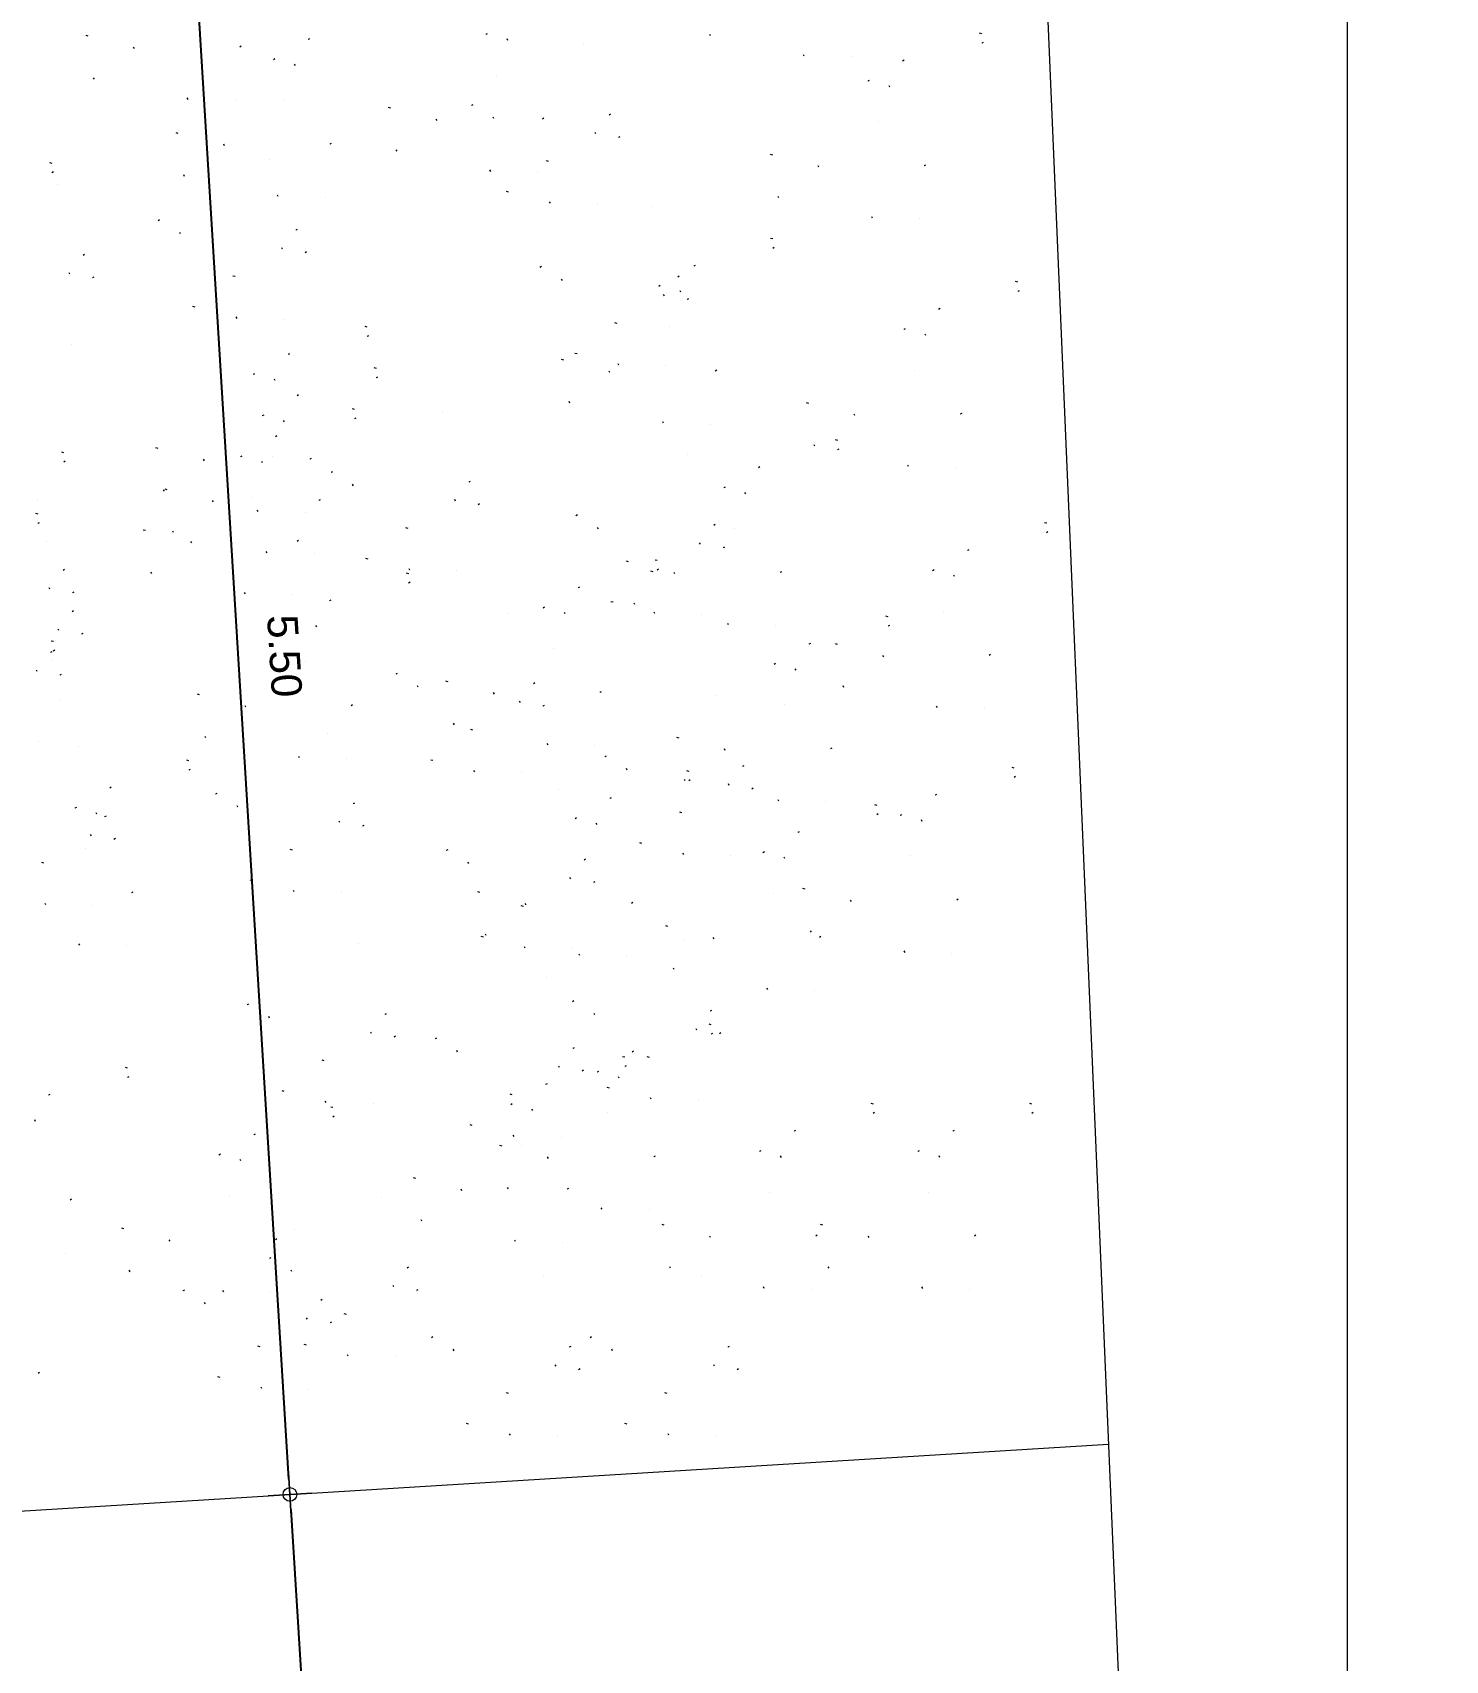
# Model space of a CAD drawing. Header units: millimetres. Extents: x 1345 to 2117, y 1214 to 1365.
# Drawn here: x 1532.68 to 1537.32, y 1260.31 to 1265.66 of the extents above; entities that cross this region are included whole.
import ezdxf

# ---------------------------------------------------------------- set-up
doc = ezdxf.new("R2010")
doc.units = ezdxf.units.MM
doc.header["$LTSCALE"] = 0.5
doc.layers.add('02', color=2, linetype='Continuous')
doc.layers.add('PISO', color=8, linetype='Continuous')
doc.layers.add('E-TXT-W', color=7, linetype='Continuous', lineweight=15)
doc.styles.get("Standard").update_dxf_attribs({"font": 'arial.ttf'})
doc.dimstyles.new('ESCALA50', dxfattribs={"dimtxt": 0.1, "dimasz": 0.05, "dimexe": 0.18, "dimexo": 0.06, "dimgap": 0.1, "dimtad": 1, "dimzin": 4, "dimdsep": 46, "dimtxsty": 'Standard', "dimblk": 'BOLA', "dimcen": -0.06, "dimse1": 1, "dimse2": 1, "dimclrd": 7, "dimclrt": 7, "dimadec": 0, "dimazin": 0, "dimtfac": 1, "dimtix": 1, "dimtmove": 0, "dimatfit": 3, "dimldrblk": 'BOLA', "dimfxl": 0, "dimtolj": 1, "dimtzin": 4, "dimarcsym": 0})

# ---------------------------------------------------------------- blocks, each defined once
blk = doc.blocks.new('BOLA')
for p, q in [((0, -1.44), (0, 1.44)), ((-1.44, 0), (1.44, 0))]:
    blk.add_line(p, q)
blk.add_circle((0, 0), 0.452)
blk = doc.blocks.new('*D339')
at = {"layer": 'Defpoints', "color": 0, "transparency": 16777216}
for p in [(1533.7227, 1260.8675), (1533.6794, 1258.3601), (1533.8758, 1258.3722)]:
    blk.add_point(p, dxfattribs=at)
at = {"layer": 'E-TXT-W', "color": 7, "lineweight": -2, "transparency": 16777216}
blk.add_line((1533.5294, 1260.8055), (1533.6764, 1258.41), dxfattribs=at)
at = {"layer": 'E-TXT-W', "color": 7, "lineweight": -2, "transparency": 16777216, "xscale": 0.05, "yscale": 0.05, "zscale": 0.05}
for p, rotation in [((1533.5263, 1260.8554), 93.5116552488022), ((1533.6794, 1258.3601), 273.5116552488022)]:
    blk.add_blockref('BOLA', p, dxfattribs=dict(at, rotation=rotation))
at = {"layer": 'E-TXT-W', "color": 7, "transparency": 16777216, "insert": (1533.7537, 1259.617), "char_height": 0.1, "attachment_point": 5, "rotation": 273.5117}
blk.add_mtext('\\A1;3.25', dxfattribs=at)
blk = doc.blocks.new('*D340')
at = {"layer": 'Defpoints', "color": 0, "transparency": 16777216}
for p in [(1533.1894, 1266.3451), (1533.1894, 1266.3451), (1533.5263, 1260.8554)]:
    blk.add_point(p, dxfattribs=at)
at = {"layer": 'E-TXT-W', "color": 7, "lineweight": -2, "transparency": 16777216}
blk.add_line((1533.5233, 1260.9054), (1533.1925, 1266.2952), dxfattribs=at)
at = {"layer": 'E-TXT-W', "color": 7, "lineweight": -2, "transparency": 16777216, "xscale": 0.05, "yscale": 0.05, "zscale": 0.05}
for p, rotation in [((1533.1894, 1266.3451), 93.51165524880473), ((1533.5263, 1260.8554), 273.5116552488047)]:
    blk.add_blockref('BOLA', p, dxfattribs=dict(at, rotation=rotation))
at = {"layer": 'E-TXT-W', "color": 7, "transparency": 16777216, "insert": (1533.5086, 1263.6095), "char_height": 0.1, "attachment_point": 5, "rotation": 273.5117}
blk.add_mtext('\\A1;5.50', dxfattribs=at)

msp = doc.modelspace()

# ---------------------------------------------------------------- linework, layer by layer
at = {"color": 84, "linetype": 'Continuous', "lineweight": 15, "true_color": 0x259500}
for points in [[(1532.8637, 1265.6456), (1532.8565, 1265.6475), (1532.8565, 1265.6475)], [(1533.5909, 1265.6374), (1533.5864, 1265.6348), (1533.5864, 1265.6348)], [(1534.1747, 1265.6539), (1534.1701, 1265.6512), (1534.1701, 1265.6512)], [(1534.2424, 1265.632), (1534.2398, 1265.6365), (1534.2398, 1265.6365)], [(1534.9079, 1265.6464), (1534.9052, 1265.651), (1534.9052, 1265.651)], [(1535.7991, 1265.6534), (1535.7918, 1265.6553), (1535.7918, 1265.6553)], [(1533.0156, 1265.6051), (1533.0129, 1265.6097), (1533.0129, 1265.6097)], [(1533.3661, 1265.6125), (1533.3615, 1265.6098), (1533.3615, 1265.6098)], [(1535.2155, 1265.58), (1535.2128, 1265.5846), (1535.2128, 1265.5846)], [(1535.8032, 1265.6252), (1535.7986, 1265.6225), (1535.7986, 1265.6225)], [(1533.4765, 1265.5711), (1533.4719, 1265.5685), (1533.4719, 1265.5685)], [(1533.5442, 1265.5492), (1533.5416, 1265.5538), (1533.5416, 1265.5538)], [(1535.5436, 1265.5665), (1535.539, 1265.5639), (1535.539, 1265.5639)], [(1532.8842, 1265.5046), (1532.8816, 1265.5091), (1532.8816, 1265.5091)], [(1535.4291, 1265.5002), (1535.4245, 1265.4975), (1535.4245, 1265.4975)], [(1535.4968, 1265.4783), (1535.4942, 1265.4828), (1535.4942, 1265.4828)], [(1533.1918, 1265.4381), (1533.1892, 1265.4427), (1533.1892, 1265.4427)], [(1534.1274, 1265.4206), (1534.1228, 1265.4179), (1534.1228, 1265.4179)], [(1533.8578, 1265.4091), (1533.8505, 1265.411), (1533.8505, 1265.411)], [(1534.0096, 1265.3687), (1534.007, 1265.3732), (1534.007, 1265.3732)], [(1534.1966, 1265.375), (1534.1939, 1265.3796), (1534.1939, 1265.3796)], [(1534.3601, 1265.376), (1534.3555, 1265.3733), (1534.3555, 1265.3733)], [(1534.5799, 1265.3891), (1534.5753, 1265.3865), (1534.5753, 1265.3865)], [(1533.1596, 1265.3264), (1533.1523, 1265.3283), (1533.1523, 1265.3283)], [(1534.5317, 1265.3245), (1534.529, 1265.3291), (1534.529, 1265.3291)], [(1534.6105, 1265.3151), (1534.6059, 1265.3125), (1534.6059, 1265.3125)], [(1533.3114, 1265.2859), (1533.3088, 1265.2905), (1533.3088, 1265.2905)], [(1533.6619, 1265.2932), (1533.6573, 1265.2906), (1533.6573, 1265.2906)], [(1533.8783, 1265.2681), (1533.8756, 1265.2727), (1533.8756, 1265.2727)], [(1535.1122, 1265.2554), (1535.1049, 1265.2573), (1535.1049, 1265.2573)], [(1532.7451, 1265.2278), (1532.7379, 1265.2297), (1532.7379, 1265.2297)], [(1534.1859, 1265.2017), (1534.1832, 1265.2062), (1534.1832, 1265.2062)], [(1534.376, 1265.2343), (1534.3687, 1265.2363), (1534.3687, 1265.2363)], [(1535.264, 1265.215), (1535.2614, 1265.2195), (1535.2614, 1265.2195)], [(1535.6145, 1265.2223), (1535.61, 1265.2197), (1535.61, 1265.2197)], [(1532.7492, 1265.1996), (1532.7447, 1265.1969), (1532.7447, 1265.1969)], [(1533.1801, 1265.1853), (1533.1774, 1265.1899), (1533.1774, 1265.1899)], [(1533.4877, 1265.1189), (1533.485, 1265.1235), (1533.485, 1265.1235)], [(1534.2446, 1265.1338), (1534.2374, 1265.1357), (1534.2374, 1265.1357)], [(1534.382, 1265.0972), (1534.3794, 1265.1017), (1534.3794, 1265.1017)], [(1535.1327, 1265.1144), (1535.1301, 1265.119), (1535.1301, 1265.119)], [(1533.0978, 1265.0423), (1533.0933, 1265.0396), (1533.0933, 1265.0396)], [(1535.4403, 1265.048), (1535.4377, 1265.0526), (1535.4377, 1265.0526)], [(1533.167, 1264.9967), (1533.1644, 1265.0013), (1533.1644, 1265.0013)], [(1533.5503, 1265.0108), (1533.5457, 1265.0082), (1533.5457, 1265.0082)], [(1533.5021, 1264.9462), (1533.4995, 1264.9508), (1533.4995, 1264.9508)], [(1533.5809, 1264.9368), (1533.5764, 1264.9342), (1533.5764, 1264.9342)], [(1535.1127, 1264.9795), (1535.1054, 1264.9814), (1535.1054, 1264.9814)], [(1535.1168, 1264.9513), (1535.1122, 1264.9486), (1535.1122, 1264.9486)], [(1532.8521, 1264.928), (1532.8475, 1264.9254), (1532.8475, 1264.9254)], [(1534.3522, 1264.8886), (1534.3477, 1264.8859), (1534.3477, 1264.8859)], [(1534.8572, 1264.8926), (1534.8526, 1264.89), (1534.8526, 1264.89)], [(1532.8039, 1264.8634), (1532.8013, 1264.868), (1532.8013, 1264.868)], [(1532.8827, 1264.8541), (1532.8782, 1264.8514), (1532.8782, 1264.8514)], [(1533.3464, 1264.856), (1533.3392, 1264.8579), (1533.3392, 1264.8579)], [(1534.4214, 1264.843), (1534.4188, 1264.8476), (1534.4188, 1264.8476)], [(1534.8047, 1264.8571), (1534.8001, 1264.8545), (1534.8001, 1264.8545)], [(1535.9174, 1264.8376), (1535.9102, 1264.8395), (1535.9102, 1264.8395)], [(1534.7427, 1264.8263), (1534.7381, 1264.8236), (1534.7381, 1264.8236)], [(1534.7565, 1264.7925), (1534.7539, 1264.7971), (1534.7539, 1264.7971)], [(1534.8105, 1264.8044), (1534.8078, 1264.8089), (1534.8078, 1264.8089)], [(1534.8353, 1264.7831), (1534.8308, 1264.7805), (1534.8308, 1264.7805)], [(1535.9215, 1264.8094), (1535.9169, 1264.8067), (1535.9169, 1264.8067)], [(1533.2151, 1264.7554), (1533.2078, 1264.7574), (1533.2078, 1264.7574)], [(1533.3525, 1264.7188), (1533.3498, 1264.7234), (1533.3498, 1264.7234)], [(1535.6619, 1264.7507), (1535.6573, 1264.7481), (1535.6573, 1264.7481)], [(1533.7805, 1264.6896), (1533.7733, 1264.6915), (1533.7733, 1264.6915)], [(1534.6008, 1264.7023), (1534.5936, 1264.7042), (1534.5936, 1264.7042)], [(1535.5474, 1264.6844), (1535.5428, 1264.6818), (1535.5428, 1264.6818)], [(1535.6152, 1264.6625), (1535.6125, 1264.6671), (1535.6125, 1264.6671)], [(1533.7846, 1264.6614), (1533.78, 1264.6587), (1533.78, 1264.6587)], [(1533.525, 1264.6027), (1533.5204, 1264.6001), (1533.5204, 1264.6001)], [(1534.4258, 1264.5815), (1534.4186, 1264.5834), (1534.4186, 1264.5834)], [(1534.4695, 1264.6017), (1534.4622, 1264.6037), (1534.4622, 1264.6037)], [(1534.6069, 1264.5651), (1534.6042, 1264.5697), (1534.6042, 1264.5697)], [(1533.4105, 1264.5364), (1533.406, 1264.5338), (1533.406, 1264.5338)], [(1533.4783, 1264.5145), (1533.4756, 1264.5191), (1533.4756, 1264.5191)], [(1533.8102, 1264.5539), (1533.803, 1264.5558), (1533.803, 1264.5558)], [(1533.8143, 1264.5257), (1533.8097, 1264.523), (1533.8097, 1264.523)], [(1534.5777, 1264.5411), (1534.575, 1264.5456), (1534.575, 1264.5456)], [(1534.9282, 1264.5484), (1534.9236, 1264.5458), (1534.9236, 1264.5458)], [(1533.5547, 1264.467), (1533.5501, 1264.4644), (1533.5501, 1264.4644)], [(1533.4402, 1264.4007), (1533.4356, 1264.3981), (1533.4356, 1264.3981)], [(1533.7388, 1264.4195), (1533.7316, 1264.4214), (1533.7316, 1264.4214)], [(1534.4463, 1264.4405), (1534.4437, 1264.4451), (1534.4437, 1264.4451)], [(1535.2305, 1264.4396), (1535.2233, 1264.4416), (1535.2233, 1264.4416)], [(1535.3824, 1264.3992), (1535.3797, 1264.4038), (1535.3797, 1264.4038)], [(1535.7329, 1264.4065), (1535.7283, 1264.4039), (1535.7283, 1264.4039)], [(1533.508, 1264.3788), (1533.5053, 1264.3834), (1533.5053, 1264.3834)], [(1533.7429, 1264.3913), (1533.7384, 1264.3887), (1533.7384, 1264.3887)], [(1534.7539, 1264.3741), (1534.7513, 1264.3787), (1534.7513, 1264.3787)], [(1533.0936, 1264.2917), (1533.0864, 1264.2936), (1533.0864, 1264.2936)], [(1533.4834, 1264.3327), (1533.4788, 1264.33), (1533.4788, 1264.33)], [(1535.251, 1264.2986), (1535.2484, 1264.3032), (1535.2484, 1264.3032)], [(1535.3257, 1264.3174), (1535.3185, 1264.3193), (1535.3185, 1264.3193)], [(1532.7839, 1264.2773), (1532.7766, 1264.2793), (1532.7766, 1264.2793)], [(1532.788, 1264.2491), (1532.7834, 1264.2465), (1532.7834, 1264.2465)], [(1533.2455, 1264.2512), (1533.2428, 1264.2558), (1533.2428, 1264.2558)], [(1533.3689, 1264.2663), (1533.3643, 1264.2637), (1533.3643, 1264.2637)], [(1533.4366, 1264.2444), (1533.434, 1264.249), (1533.434, 1264.249)], [(1533.596, 1264.2585), (1533.5914, 1264.2559), (1533.5914, 1264.2559)], [(1535.3298, 1264.2892), (1535.3252, 1264.2865), (1535.3252, 1264.2865)], [(1533.6659, 1264.2147), (1533.6613, 1264.212), (1533.6613, 1264.212)], [(1535.0702, 1264.2305), (1535.0656, 1264.2279), (1535.0656, 1264.2279)], [(1535.5586, 1264.2322), (1535.556, 1264.2368), (1535.556, 1264.2368)], [(1533.1142, 1264.1507), (1533.1115, 1264.1552), (1533.1115, 1264.1552)], [(1533.1233, 1264.156), (1533.1161, 1264.1579), (1533.1161, 1264.1579)], [(1533.7351, 1264.1691), (1533.7324, 1264.1737), (1533.7324, 1264.1737)], [(1534.1183, 1264.1832), (1534.1138, 1264.1806), (1534.1138, 1264.1806)], [(1534.9557, 1264.1642), (1534.9511, 1264.1616), (1534.9511, 1264.1616)], [(1535.0235, 1264.1423), (1535.0208, 1264.1469), (1535.0208, 1264.1469)], [(1533.2752, 1264.1155), (1533.2725, 1264.1201), (1533.2725, 1264.1201)], [(1533.4218, 1264.0842), (1533.4191, 1264.0888), (1533.4191, 1264.0888)], [(1533.6257, 1264.1228), (1533.6211, 1264.1202), (1533.6211, 1264.1202)], [(1534.0701, 1264.1186), (1534.0675, 1264.1232), (1534.0675, 1264.1232)], [(1534.149, 1264.1092), (1534.1444, 1264.1066), (1534.1444, 1264.1066)], [(1532.6991, 1264.0753), (1532.6918, 1264.0772), (1532.6918, 1264.0772)], [(1532.7032, 1264.0471), (1532.6986, 1264.0445), (1532.6986, 1264.0445)], [(1533.9145, 1264.0284), (1533.9072, 1264.0303), (1533.9072, 1264.0303)], [(1534.4706, 1264.0728), (1534.466, 1264.0701), (1534.466, 1264.0701)], [(1534.5398, 1264.0272), (1534.5371, 1264.0318), (1534.5371, 1264.0318)], [(1534.923, 1264.0413), (1534.9185, 1264.0387), (1534.9185, 1264.0387)], [(1536.0121, 1264.0455), (1536.0048, 1264.0474), (1536.0048, 1264.0474)], [(1533.052, 1264.0216), (1533.0447, 1264.0235), (1533.0447, 1264.0235)], [(1533.1438, 1264.015), (1533.1412, 1264.0195), (1533.1412, 1264.0195)], [(1533.2038, 1263.9811), (1533.2012, 1263.9857), (1533.2012, 1263.9857)], [(1533.5543, 1263.9885), (1533.5497, 1263.9858), (1533.5497, 1263.9858)], [(1534.8749, 1263.9767), (1534.8722, 1263.9813), (1534.8722, 1263.9813)], [(1536.0162, 1264.0173), (1536.0116, 1264.0146), (1536.0116, 1264.0146)], [(1533.4514, 1263.9485), (1533.4488, 1263.9531), (1533.4488, 1263.9531)], [(1533.7831, 1263.9278), (1533.7759, 1263.9298), (1533.7759, 1263.9298)], [(1534.6388, 1263.9194), (1534.6316, 1263.9214), (1534.6316, 1263.9214)], [(1534.7329, 1263.923), (1534.7257, 1263.9249), (1534.7257, 1263.9249)], [(1534.9537, 1263.9673), (1534.9491, 1263.9647), (1534.9491, 1263.9647)], [(1535.7566, 1263.9586), (1535.752, 1263.9559), (1535.752, 1263.9559)], [(1532.7862, 1263.8934), (1532.7816, 1263.8907), (1532.7816, 1263.8907)], [(1533.0725, 1263.8806), (1533.0698, 1263.8852), (1533.0698, 1263.8852)], [(1533.9167, 1263.88), (1533.9095, 1263.8819), (1533.9095, 1263.8819)], [(1533.9205, 1263.8912), (1533.9179, 1263.8958), (1533.9179, 1263.8958)], [(1534.7192, 1263.8865), (1534.7119, 1263.8884), (1534.7119, 1263.8884)], [(1534.737, 1263.8948), (1534.7324, 1263.8921), (1534.7324, 1263.8921)], [(1534.7907, 1263.879), (1534.788, 1263.8836), (1534.788, 1263.8836)], [(1535.1412, 1263.8863), (1535.1366, 1263.8837), (1535.1366, 1263.8837)], [(1535.6421, 1263.8923), (1535.6375, 1263.8896), (1535.6375, 1263.8896)], [(1535.7098, 1263.8704), (1535.7072, 1263.8749), (1535.7072, 1263.8749)], [(1532.738, 1263.8287), (1532.7353, 1263.8333), (1532.7353, 1263.8333)], [(1532.8168, 1263.8194), (1532.8122, 1263.8167), (1532.8122, 1263.8167)], [(1533.3801, 1263.8141), (1533.3774, 1263.8187), (1533.3774, 1263.8187)], [(1533.9208, 1263.8518), (1533.9162, 1263.8491), (1533.9162, 1263.8491)], [(1534.4774, 1263.8361), (1534.4728, 1263.8335), (1534.4728, 1263.8335)], [(1533.6612, 1263.7931), (1533.6566, 1263.7905), (1533.6566, 1263.7905)], [(1534.3629, 1263.7698), (1534.3584, 1263.7671), (1534.3584, 1263.7671)], [(1534.5878, 1263.786), (1534.5806, 1263.7879), (1534.5806, 1263.7879)], [(1534.6593, 1263.7784), (1534.6567, 1263.783), (1534.6567, 1263.783)], [(1532.8158, 1263.7577), (1532.8113, 1263.755), (1532.8113, 1263.755)], [(1533.5467, 1263.7268), (1533.5421, 1263.7242), (1533.5421, 1263.7242)], [(1533.6145, 1263.7049), (1533.6118, 1263.7095), (1533.6118, 1263.7095)], [(1534.4307, 1263.7479), (1534.428, 1263.7525), (1534.428, 1263.7525)], [(1534.7252, 1263.7494), (1534.7226, 1263.7539), (1534.7226, 1263.7539)], [(1534.9669, 1263.712), (1534.9643, 1263.7166), (1534.9643, 1263.7166)], [(1535.4914, 1263.7381), (1535.4841, 1263.74), (1535.4841, 1263.74)], [(1535.4955, 1263.7099), (1535.4909, 1263.7072), (1535.4909, 1263.7072)], [(1532.7495, 1263.6568), (1532.7423, 1263.6587), (1532.7423, 1263.6587)], [(1532.7677, 1263.693), (1532.765, 1263.6976), (1532.765, 1263.6976)], [(1532.8465, 1263.6837), (1532.8419, 1263.681), (1532.8419, 1263.681)], [(1535.2359, 1263.6512), (1535.2313, 1263.6486), (1535.2313, 1263.6486)], [(1532.7445, 1263.6233), (1532.7399, 1263.6206), (1532.7399, 1263.6206)], [(1532.7537, 1263.6286), (1532.7491, 1263.6259), (1532.7491, 1263.6259)], [(1535.3252, 1263.6475), (1535.318, 1263.6494), (1535.318, 1263.6494)], [(1535.4771, 1263.6071), (1535.4744, 1263.6116), (1535.4744, 1263.6116)], [(1535.8275, 1263.6144), (1535.823, 1263.6117), (1535.823, 1263.6117)], [(1532.6963, 1263.5587), (1532.6937, 1263.5632), (1532.6937, 1263.5632)], [(1532.7751, 1263.5493), (1532.7706, 1263.5466), (1532.7706, 1263.5466)], [(1533.8789, 1263.5526), (1533.8743, 1263.5499), (1533.8743, 1263.5499)], [(1535.1214, 1263.5849), (1535.1168, 1263.5822), (1535.1168, 1263.5822)], [(1535.1891, 1263.563), (1535.1865, 1263.5675), (1535.1865, 1263.5675)], [(1533.9481, 1263.507), (1533.9454, 1263.5116), (1533.9454, 1263.5116)], [(1534.046, 1263.525), (1534.0388, 1263.527), (1534.0388, 1263.527)], [(1534.3313, 1263.5211), (1534.3268, 1263.5185), (1534.3268, 1263.5185)], [(1534.5484, 1263.4919), (1534.5438, 1263.4893), (1534.5438, 1263.4893)], [(1535.3457, 1263.5065), (1535.3431, 1263.5111), (1535.3431, 1263.5111)], [(1533.2298, 1263.4821), (1533.2226, 1263.484), (1533.2226, 1263.484)], [(1533.3817, 1263.4416), (1533.379, 1263.4462), (1533.379, 1263.4462)], [(1533.7322, 1263.4489), (1533.7276, 1263.4463), (1533.7276, 1263.4463)], [(1534.1979, 1263.4846), (1534.1952, 1263.4892), (1534.1952, 1263.4892)], [(1534.2832, 1263.4565), (1534.2805, 1263.4611), (1534.2805, 1263.4611)], [(1534.362, 1263.4471), (1534.3574, 1263.4445), (1534.3574, 1263.4445)], [(1535.6533, 1263.4401), (1535.6507, 1263.4446), (1535.6507, 1263.4446)], [(1534.0666, 1263.384), (1534.0639, 1263.3886), (1534.0639, 1263.3886)], [(1533.2503, 1263.341), (1533.2477, 1263.3456), (1533.2477, 1263.3456)], [(1534.1275, 1263.3663), (1534.1202, 1263.3682), (1534.1202, 1263.3682)], [(1534.8045, 1263.3401), (1534.7973, 1263.342), (1534.7973, 1263.342)], [(1533.5579, 1263.2746), (1533.5553, 1263.2792), (1533.5553, 1263.2792)], [(1534.3742, 1263.3176), (1534.3715, 1263.3222), (1534.3715, 1263.3222)], [(1534.5653, 1263.2807), (1534.5607, 1263.278), (1534.5607, 1263.278)], [(1534.9564, 1263.2997), (1534.9537, 1263.3043), (1534.9537, 1263.3043)], [(1535.3068, 1263.307), (1535.3023, 1263.3044), (1535.3023, 1263.3044)], [(1533.1948, 1263.2652), (1533.1876, 1263.2671), (1533.1876, 1263.2671)], [(1533.1989, 1263.237), (1533.1943, 1263.2344), (1533.1943, 1263.2344)], [(1533.9961, 1263.2658), (1533.9889, 1263.2677), (1533.9889, 1263.2677)], [(1534.1335, 1263.2292), (1534.1309, 1263.2337), (1534.1309, 1263.2337)], [(1534.6345, 1263.2351), (1534.6318, 1263.2397), (1534.6318, 1263.2397)], [(1534.8373, 1263.2307), (1534.8301, 1263.2326), (1534.8301, 1263.2326)], [(1535.0177, 1263.2492), (1535.0131, 1263.2466), (1535.0131, 1263.2466)], [(1535.9056, 1263.2415), (1535.8983, 1263.2434), (1535.8983, 1263.2434)], [(1532.9393, 1263.1784), (1532.9348, 1263.1757), (1532.9348, 1263.1757)], [(1534.825, 1263.1991), (1534.8224, 1263.2037), (1534.8224, 1263.2037)], [(1534.8414, 1263.2025), (1534.8368, 1263.1998), (1534.8368, 1263.1998)], [(1534.9695, 1263.1846), (1534.9669, 1263.1892), (1534.9669, 1263.1892)], [(1535.0484, 1263.1752), (1535.0438, 1263.1726), (1535.0438, 1263.1726)], [(1535.9097, 1263.2133), (1535.9051, 1263.2106), (1535.9051, 1263.2106)], [(1533.2861, 1263.1582), (1533.2815, 1263.1555), (1533.2815, 1263.1555)], [(1533.3553, 1263.1126), (1533.3526, 1263.1172), (1533.3526, 1263.1172)], [(1533.7386, 1263.1267), (1533.734, 1263.1241), (1533.734, 1263.1241)], [(1534.5818, 1263.1438), (1534.5772, 1263.1412), (1534.5772, 1263.1412)], [(1535.1326, 1263.1327), (1535.13, 1263.1373), (1535.13, 1263.1373)], [(1535.4548, 1263.119), (1535.4475, 1263.1209), (1535.4475, 1263.1209)], [(1535.6501, 1263.1546), (1535.6455, 1263.152), (1535.6455, 1263.152)], [(1532.8249, 1263.112), (1532.8203, 1263.1094), (1532.8203, 1263.1094)], [(1532.8926, 1263.0901), (1532.8899, 1263.0947), (1532.8899, 1263.0947)], [(1532.9224, 1263.0837), (1532.9178, 1263.0811), (1532.9178, 1263.0811)], [(1533.6904, 1263.0621), (1533.6877, 1263.0667), (1533.6877, 1263.0667)], [(1534.4673, 1263.0775), (1534.4628, 1263.0749), (1534.4628, 1263.0749)], [(1534.8138, 1263.0944), (1534.8066, 1263.0963), (1534.8066, 1263.0963)], [(1535.4589, 1263.0908), (1535.4543, 1263.0882), (1535.4543, 1263.0882)], [(1535.5356, 1263.0883), (1535.531, 1263.0857), (1535.531, 1263.0857)], [(1535.6033, 1263.0664), (1535.6007, 1263.071), (1535.6007, 1263.071)], [(1532.8742, 1263.0191), (1532.8715, 1263.0237), (1532.8715, 1263.0237)], [(1532.953, 1263.0098), (1532.9484, 1263.0071), (1532.9484, 1263.0071)], [(1533.7692, 1263.0527), (1533.7646, 1263.0501), (1533.7646, 1263.0501)], [(1534.5351, 1263.0556), (1534.5324, 1263.0602), (1534.5324, 1263.0602)], [(1535.1993, 1263.0322), (1535.1947, 1263.0295), (1535.1947, 1263.0295)], [(1533.5347, 1262.9719), (1533.5274, 1262.9738), (1533.5274, 1262.9738)], [(1534.0446, 1262.9733), (1534.04, 1262.9706), (1534.04, 1262.9706)], [(1534.6825, 1262.9938), (1534.6753, 1262.9958), (1534.6753, 1262.9958)], [(1534.8199, 1262.9572), (1534.8172, 1262.9618), (1534.8172, 1262.9618)], [(1535.0848, 1262.9658), (1535.0802, 1262.9632), (1535.0802, 1262.9632)], [(1532.7185, 1262.9289), (1532.7112, 1262.9309), (1532.7112, 1262.9309)], [(1534.1138, 1262.9277), (1534.1111, 1262.9323), (1534.1111, 1262.9323)], [(1534.497, 1262.9418), (1534.4924, 1262.9392), (1534.4924, 1262.9392)], [(1535.1525, 1262.9439), (1535.1499, 1262.9485), (1535.1499, 1262.9485)], [(1533.4033, 1262.8713), (1533.3961, 1262.8733), (1533.3961, 1262.8733)], [(1534.4488, 1262.8772), (1534.4462, 1262.8818), (1534.4462, 1262.8818)], [(1534.5277, 1262.8678), (1534.5231, 1262.8652), (1534.5231, 1262.8652)], [(1532.7245, 1262.7918), (1532.7219, 1262.7964), (1532.7219, 1262.7964)], [(1533.0103, 1262.8342), (1533.0057, 1262.8315), (1533.0057, 1262.8315)], [(1533.5407, 1262.8347), (1533.5381, 1262.8393), (1533.5381, 1262.8393)], [(1534.1504, 1262.8328), (1534.1432, 1262.8347), (1534.1432, 1262.8347)], [(1534.3023, 1262.7923), (1534.2996, 1262.7969), (1534.2996, 1262.7969)], [(1534.6528, 1262.7996), (1534.6482, 1262.797), (1534.6482, 1262.797)], [(1535.2187, 1262.8436), (1535.2114, 1262.8455), (1535.2114, 1262.8455)], [(1535.3706, 1262.8031), (1535.3679, 1262.8077), (1535.3679, 1262.8077)], [(1535.721, 1262.8104), (1535.7165, 1262.8078), (1535.7165, 1262.8078)], [(1534.2931, 1262.787), (1534.2859, 1262.7889), (1534.2859, 1262.7889)], [(1534.1618, 1262.6864), (1534.1546, 1262.6884), (1534.1546, 1262.6884)], [(1534.171, 1262.6917), (1534.1683, 1262.6963), (1534.1683, 1262.6963)], [(1534.7679, 1262.7211), (1534.7607, 1262.723), (1534.7607, 1262.723)], [(1535.2392, 1262.7026), (1535.2366, 1262.7071), (1535.2366, 1262.7071)], [(1532.8361, 1262.6598), (1532.8334, 1262.6644), (1532.8334, 1262.6644)], [(1534.2992, 1262.6498), (1534.2966, 1262.6544), (1534.2966, 1262.6544)], [(1534.9198, 1262.6806), (1534.9171, 1262.6852), (1534.9171, 1262.6852)], [(1535.2703, 1262.688), (1535.2657, 1262.6853), (1535.2657, 1262.6853)], [(1535.5468, 1262.6361), (1535.5442, 1262.6407), (1535.5442, 1262.6407)], [(1534.4786, 1262.6253), (1534.4759, 1262.6299), (1534.4759, 1262.6299)], [(1534.7884, 1262.5801), (1534.7858, 1262.5846), (1534.7858, 1262.5846)], [(1534.4588, 1262.4767), (1534.4542, 1262.474), (1534.4542, 1262.474)], [(1535.096, 1262.5136), (1535.0934, 1262.5182), (1535.0934, 1262.5182)], [(1533.3905, 1262.4659), (1533.3859, 1262.4632), (1533.3859, 1262.4632)], [(1533.4597, 1262.4204), (1533.457, 1262.4249), (1533.457, 1262.4249)], [(1533.843, 1262.4344), (1533.8384, 1262.4318), (1533.8384, 1262.4318)], [(1534.5279, 1262.4312), (1534.5253, 1262.4357), (1534.5253, 1262.4357)], [(1534.9112, 1262.4453), (1534.9066, 1262.4426), (1534.9066, 1262.4426)], [(1533.7948, 1262.3698), (1533.7921, 1262.3744), (1533.7921, 1262.3744)], [(1534.863, 1262.3806), (1534.8604, 1262.3852), (1534.8604, 1262.3852)], [(1534.9104, 1262.3978), (1534.9032, 1262.3997), (1534.9032, 1262.3997)], [(1534.9145, 1262.3696), (1534.9099, 1262.367), (1534.9099, 1262.367)], [(1534.9418, 1262.3713), (1534.9373, 1262.3686), (1534.9373, 1262.3686)], [(1533.8736, 1262.3605), (1533.869, 1262.3578), (1533.869, 1262.3578)], [(1534.008, 1262.3542), (1534.0034, 1262.3516), (1534.0034, 1262.3516)], [(1534.4604, 1262.3228), (1534.4559, 1262.3201), (1534.4559, 1262.3201)], [(1533.6391, 1262.2796), (1533.6318, 1262.2816), (1533.6318, 1262.2816)], [(1534.0772, 1262.3087), (1534.0745, 1262.3132), (1534.0745, 1262.3132)], [(1534.4122, 1262.2581), (1534.4096, 1262.2627), (1534.4096, 1262.2627)], [(1534.6264, 1262.2914), (1534.6192, 1262.2933), (1534.6192, 1262.2933)], [(1534.6305, 1262.2632), (1534.6259, 1262.2606), (1534.6259, 1262.2606)], [(1534.6549, 1262.311), (1534.6503, 1262.3083), (1534.6503, 1262.3083)], [(1534.7073, 1262.2904), (1534.7001, 1262.2924), (1534.7001, 1262.2924)], [(1532.9933, 1262.2559), (1532.9861, 1262.2579), (1532.9861, 1262.2579)], [(1532.9974, 1262.2277), (1532.9928, 1262.2251), (1532.9928, 1262.2251)], [(1534.4911, 1262.2488), (1534.4865, 1262.2461), (1534.4865, 1262.2461)], [(1534.5404, 1262.2446), (1534.5359, 1262.242), (1534.5359, 1262.242)], [(1534.6082, 1262.2227), (1534.6055, 1262.2273), (1534.6055, 1262.2273)], [(1532.7378, 1262.1691), (1532.7332, 1262.1664), (1532.7332, 1262.1664)], [(1533.5077, 1262.1791), (1533.5005, 1262.181), (1533.5005, 1262.181)], [(1534.2565, 1262.1679), (1534.2493, 1262.1699), (1534.2493, 1262.1699)], [(1534.3709, 1262.2046), (1534.3663, 1262.2019), (1534.3663, 1262.2019)], [(1534.576, 1262.1899), (1534.5688, 1262.1918), (1534.5688, 1262.1918)], [(1534.7134, 1262.1533), (1534.7107, 1262.1579), (1534.7107, 1262.1579)], [(1533.6451, 1262.1425), (1533.6425, 1262.1471), (1533.6425, 1262.1471)], [(1533.6678, 1262.1259), (1533.6606, 1262.1278), (1533.6606, 1262.1278)], [(1534.2564, 1262.1382), (1534.2518, 1262.1356), (1534.2518, 1262.1356)], [(1534.3242, 1262.1163), (1534.3215, 1262.1209), (1534.3215, 1262.1209)], [(1535.4429, 1262.1377), (1535.4357, 1262.1396), (1535.4357, 1262.1396)], [(1535.447, 1262.1095), (1535.4425, 1262.1069), (1535.4425, 1262.1069)], [(1535.9636, 1262.1377), (1535.9564, 1262.1396), (1535.9564, 1262.1396)], [(1535.9677, 1262.1095), (1535.9632, 1262.1069), (1535.9632, 1262.1069)], [(1532.6911, 1262.0809), (1532.6884, 1262.0854), (1532.6884, 1262.0854)], [(1533.6719, 1262.0977), (1533.6674, 1262.095), (1533.6674, 1262.095)], [(1534.1252, 1262.0674), (1534.118, 1262.0693), (1534.118, 1262.0693)], [(1535.1875, 1262.0509), (1535.1829, 1262.0482), (1535.1829, 1262.0482)], [(1535.7081, 1262.0509), (1535.7036, 1262.0482), (1535.7036, 1262.0482)], [(1533.4123, 1262.039), (1533.4078, 1262.0364), (1533.4078, 1262.0364)], [(1534.2235, 1261.9999), (1534.2163, 1262.0018), (1534.2163, 1262.0018)], [(1534.2626, 1262.0308), (1534.26, 1262.0354), (1534.26, 1262.0354)], [(1533.2979, 1261.9727), (1533.2933, 1261.9701), (1533.2933, 1261.9701)], [(1533.3656, 1261.9508), (1533.363, 1261.9554), (1533.363, 1261.9554)], [(1534.3754, 1261.9594), (1534.3728, 1261.964), (1534.3728, 1261.964)], [(1534.7259, 1261.9668), (1534.7213, 1261.9641), (1534.7213, 1261.9641)], [(1535.073, 1261.9845), (1535.0684, 1261.9819), (1535.0684, 1261.9819)], [(1535.1407, 1261.9626), (1535.1381, 1261.9672), (1535.1381, 1261.9672)], [(1535.5937, 1261.9845), (1535.5891, 1261.9819), (1535.5891, 1261.9819)], [(1535.6614, 1261.9626), (1535.6588, 1261.9672), (1535.6588, 1261.9672)], [(1533.9395, 1261.8935), (1533.9323, 1261.8954), (1533.9323, 1261.8954)], [(1534.0914, 1261.853), (1534.0887, 1261.8576), (1534.0887, 1261.8576)], [(1534.2441, 1261.8589), (1534.2414, 1261.8635), (1534.2414, 1261.8635)], [(1534.4419, 1261.8604), (1534.4373, 1261.8577), (1534.4373, 1261.8577)], [(1532.8088, 1261.8249), (1532.8042, 1261.8222), (1532.8042, 1261.8222)], [(1534.5517, 1261.7924), (1534.549, 1261.797), (1534.549, 1261.797)], [(1532.981, 1261.728), (1532.9737, 1261.7299), (1532.9737, 1261.7299)], [(1533.96, 1261.7525), (1533.9574, 1261.757), (1533.9574, 1261.757)], [(1534.7561, 1261.7398), (1534.7488, 1261.7417), (1534.7488, 1261.7417)], [(1535.2768, 1261.7398), (1535.2695, 1261.7417), (1535.2695, 1261.7417)], [(1533.1328, 1261.6875), (1533.1302, 1261.6921), (1533.1302, 1261.6921)], [(1533.4833, 1261.6948), (1533.4787, 1261.6922), (1533.4787, 1261.6922)], [(1534.2676, 1261.686), (1534.265, 1261.6906), (1534.265, 1261.6906)], [(1534.9079, 1261.6993), (1534.9053, 1261.7039), (1534.9053, 1261.7039)], [(1535.2584, 1261.7067), (1535.2538, 1261.704), (1535.2538, 1261.704)], [(1535.4286, 1261.6993), (1535.426, 1261.7039), (1535.426, 1261.7039)], [(1535.7791, 1261.7067), (1535.7745, 1261.704), (1535.7745, 1261.704)], [(1533.4636, 1261.633), (1533.459, 1261.6304), (1533.459, 1261.6304)], [(1533.0015, 1261.5869), (1532.9988, 1261.5915), (1532.9988, 1261.5915)], [(1533.5328, 1261.5875), (1533.5301, 1261.5921), (1533.5301, 1261.5921)], [(1533.9161, 1261.6016), (1533.9115, 1261.5989), (1533.9115, 1261.5989)], [(1534.7766, 1261.5988), (1534.7739, 1261.6033), (1534.7739, 1261.6033)], [(1535.2973, 1261.5988), (1535.2946, 1261.6033), (1535.2946, 1261.6033)], [(1533.1796, 1261.5266), (1533.175, 1261.524), (1533.175, 1261.524)], [(1533.3091, 1261.5205), (1533.3064, 1261.5251), (1533.3064, 1261.5251)], [(1533.8679, 1261.537), (1533.8652, 1261.5415), (1533.8652, 1261.5415)], [(1533.9467, 1261.5276), (1533.9421, 1261.5249), (1533.9421, 1261.5249)], [(1535.0842, 1261.5323), (1535.0815, 1261.5369), (1535.0815, 1261.5369)], [(1535.6049, 1261.5323), (1535.6022, 1261.5369), (1535.6022, 1261.5369)], [(1533.2488, 1261.4811), (1533.2461, 1261.4857), (1533.2461, 1261.4857)], [(1533.632, 1261.4952), (1533.6275, 1261.4925), (1533.6275, 1261.4925)], [(1533.5839, 1261.4306), (1533.5812, 1261.4351), (1533.5812, 1261.4351)], [(1533.6627, 1261.4212), (1533.6581, 1261.4185), (1533.6581, 1261.4185)], [(1533.7122, 1261.4468), (1533.7049, 1261.4487), (1533.7049, 1261.4487)], [(1533.9961, 1261.3729), (1533.9916, 1261.3703), (1533.9916, 1261.3703)], [(1534.5168, 1261.3729), (1534.5123, 1261.3703), (1534.5123, 1261.3703)], [(1533.4282, 1261.3404), (1533.4209, 1261.3423), (1533.4209, 1261.3423)], [(1533.5808, 1261.3462), (1533.5736, 1261.3481), (1533.5736, 1261.3481)], [(1533.7182, 1261.3096), (1533.7156, 1261.3142), (1533.7156, 1261.3142)], [(1534.0653, 1261.3274), (1534.0627, 1261.332), (1534.0627, 1261.332)], [(1534.4486, 1261.3415), (1534.444, 1261.3388), (1534.444, 1261.3388)], [(1534.586, 1261.3274), (1534.5834, 1261.332), (1534.5834, 1261.332)], [(1534.9693, 1261.3415), (1534.9647, 1261.3388), (1534.9647, 1261.3388)], [(1532.7041, 1261.2557), (1532.6995, 1261.253), (1532.6995, 1261.253)], [(1534.4004, 1261.2769), (1534.3978, 1261.2814), (1534.3978, 1261.2814)], [(1534.4792, 1261.2675), (1534.4747, 1261.2648), (1534.4747, 1261.2648)], [(1534.9211, 1261.2769), (1534.9184, 1261.2814), (1534.9184, 1261.2814)], [(1534.9999, 1261.2675), (1534.9953, 1261.2648), (1534.9953, 1261.2648)], [(1533.2968, 1261.2398), (1533.2896, 1261.2417), (1533.2896, 1261.2417)], [(1533.4342, 1261.2032), (1533.4316, 1261.2078), (1533.4316, 1261.2078)], [(1534.2447, 1261.1867), (1534.2375, 1261.1886), (1534.2375, 1261.1886)], [(1534.7654, 1261.1867), (1534.7582, 1261.1886), (1534.7582, 1261.1886)], [(1534.1134, 1261.0861), (1534.1061, 1261.088), (1534.1061, 1261.088)], [(1534.6341, 1261.0861), (1534.6268, 1261.088), (1534.6268, 1261.088)], [(1534.2508, 1261.0495), (1534.2481, 1261.0541), (1534.2481, 1261.0541)], [(1534.7715, 1261.0495), (1534.7688, 1261.0541), (1534.7688, 1261.0541)]]:
    msp.add_lwpolyline(points, dxfattribs=at)
for points in [[(1534.4899, 1265.6184), (1534.4899, 1265.6184)], [(1535.3697, 1265.5776), (1535.3697, 1265.5776)], [(1534.2044, 1265.5182), (1534.2044, 1265.5182)], [(1533.3461, 1265.4358), (1533.3461, 1265.4358)], [(1533.5062, 1265.4354), (1533.5062, 1265.4354)], [(1535.4588, 1265.3645), (1535.4588, 1265.3645)], [(1533.4603, 1265.24), (1533.4603, 1265.24)], [(1532.7621, 1265.1573), (1532.7621, 1265.1573)], [(1534.3402, 1265.1993), (1534.3402, 1265.1993)], [(1533.642, 1265.1165), (1533.642, 1265.1165)], [(1534.5363, 1265.0948), (1534.5363, 1265.0948)], [(1534.7147, 1265.0863), (1534.7147, 1265.0863)], [(1535.5946, 1265.0456), (1535.5946, 1265.0456)], [(1533.5068, 1264.7165), (1533.5068, 1264.7165)], [(1534.7724, 1264.6906), (1534.7724, 1264.6906)], [(1532.8086, 1264.6337), (1532.8086, 1264.6337)], [(1534.7612, 1264.5628), (1534.7612, 1264.5628)], [(1535.5771, 1264.5487), (1535.5771, 1264.5487)], [(1533.4402, 1264.4007), (1533.4402, 1264.4007)], [(1534.0284, 1264.4124), (1534.0284, 1264.4124)], [(1534.9082, 1264.3717), (1534.9082, 1264.3717)], [(1533.4699, 1264.265), (1533.4699, 1264.265)], [(1534.8331, 1264.2706), (1534.8331, 1264.2706)], [(1535.7129, 1264.2298), (1535.7129, 1264.2298)], [(1532.6962, 1264.1226), (1532.6962, 1264.1226)], [(1533.3986, 1264.1306), (1533.3986, 1264.1306)], [(1533.576, 1264.0818), (1533.576, 1264.0818)], [(1534.9854, 1264.0285), (1534.9854, 1264.0285)], [(1532.7259, 1263.9869), (1532.7259, 1263.9869)], [(1533.6057, 1263.9461), (1533.6057, 1263.9461)], [(1534.0748, 1263.8889), (1534.0748, 1263.8889)], [(1533.5344, 1263.8118), (1533.5344, 1263.8118)], [(1534.2414, 1263.7503), (1534.2414, 1263.7503)], [(1534.8795, 1263.747), (1534.8795, 1263.747)], [(1535.1212, 1263.7096), (1535.1212, 1263.7096)], [(1535.6718, 1263.7566), (1535.6718, 1263.7566)], [(1532.7426, 1263.599), (1532.7426, 1263.599)], [(1534.3926, 1263.6341), (1534.3926, 1263.6341)], [(1533.5764, 1263.5911), (1533.5764, 1263.5911)], [(1532.7723, 1263.4633), (1532.7723, 1263.4633)], [(1534.9277, 1263.4784), (1534.9277, 1263.4784)], [(1535.1511, 1263.4492), (1535.1511, 1263.4492)], [(1535.8076, 1263.4377), (1535.8076, 1263.4377)], [(1533.6486, 1263.3559), (1533.6486, 1263.3559)], [(1532.701, 1263.3289), (1532.701, 1263.3289)], [(1532.8324, 1263.313), (1532.8324, 1263.313)], [(1534.5284, 1263.3152), (1534.5284, 1263.3152)], [(1533.7122, 1263.2722), (1533.7122, 1263.2722)], [(1534.2878, 1263.2268), (1534.2878, 1263.2268)], [(1534.407, 1263.171), (1534.407, 1263.171)], [(1535.2869, 1263.1303), (1535.2869, 1263.1303)], [(1532.8545, 1262.9763), (1532.8545, 1262.9763)], [(1534.497, 1262.9418), (1534.497, 1262.9418)], [(1534.9742, 1262.9549), (1534.9742, 1262.9549)], [(1535.5653, 1262.9526), (1535.5653, 1262.9526)], [(1533.695, 1262.8324), (1533.695, 1262.8324)], [(1535.1145, 1262.8301), (1535.1145, 1262.8301)], [(1532.8788, 1262.7894), (1532.8788, 1262.7894)], [(1532.9903, 1262.6575), (1532.9903, 1262.6575)], [(1533.753, 1262.6637), (1533.753, 1262.6637)], [(1534.4535, 1262.6475), (1534.4535, 1262.6475)], [(1534.8212, 1262.6745), (1534.8212, 1262.6745)], [(1534.6328, 1262.6229), (1534.6328, 1262.6229)], [(1535.7011, 1262.6338), (1535.7011, 1262.6338)], [(1534.3705, 1262.552), (1534.3705, 1262.552)], [(1535.2503, 1262.5113), (1535.2503, 1262.5113)], [(1533.7994, 1262.1401), (1533.7994, 1262.1401)], [(1534.5701, 1262.1089), (1534.5701, 1262.1089)], [(1534.8677, 1262.1509), (1534.8677, 1262.1509)], [(1534.2861, 1262.0025), (1534.2861, 1262.0025)], [(1534.4169, 1262.0284), (1534.4169, 1262.0284)], [(1533.3276, 1261.837), (1533.3276, 1261.837)], [(1535.1027, 1261.8488), (1535.1027, 1261.8488)], [(1535.6234, 1261.8488), (1535.6234, 1261.8488)], [(1533.8261, 1261.8308), (1533.8261, 1261.8308)], [(1534.7059, 1261.7901), (1534.7059, 1261.7901)], [(1533.5421, 1261.7244), (1533.5421, 1261.7244)], [(1534.4219, 1261.6837), (1534.4219, 1261.6837)], [(1532.7888, 1261.6482), (1532.7888, 1261.6482)], [(1534.3586, 1261.5707), (1534.3586, 1261.5707)], [(1534.8793, 1261.5707), (1534.8793, 1261.5707)], [(1533.4634, 1261.5181), (1533.4634, 1261.5181)], [(1535.2385, 1261.53), (1535.2385, 1261.53)], [(1535.7592, 1261.53), (1535.7592, 1261.53)], [(1533.8725, 1261.3072), (1533.8725, 1261.3072)], [(1533.5885, 1261.2008), (1533.5885, 1261.2008)], [(1534.4051, 1261.0471), (1534.4051, 1261.0471)], [(1534.9258, 1261.0471), (1534.9258, 1261.0471)]]:
    msp.add_lwpolyline(points, close=True, dxfattribs=at)
at = {"layer": '02', "lineweight": 18}
for points in [[(1523.7637, 1260.9367), (1523.7637, 1295.588), (1536.9993, 1295.588), (1536.9993, 1252.538)], [(1553.6137, 1252.538), (1553.6137, 1295.588), (1536.9993, 1295.6162), (1536.9993, 1261.7994)]]:
    msp.add_lwpolyline(points, dxfattribs=at)
at = {"layer": 'PISO', "lineweight": 18}
msp.add_line((1535.9813, 1266.5164), (1536.3213, 1258.5223), dxfattribs=at)
at = {"layer": 'PISO', "color": 8, "lineweight": 15}
msp.add_line((1528.0426, 1260.5189), (1536.2151, 1261.0204), dxfattribs=at)

# ---------------------------------------------------------------- dimensions: what is measured, and where the dimension line sits
at = {"layer": 'E-TXT-W'}
dim = msp.add_aligned_dim(p1=(1533.5263, 1260.8554), p2=(1533.1894, 1266.3451), distance=0, dimstyle='ESCALA50', dxfattribs=at)
dim.commit()
dim.dimension.update_dxf_attribs({"geometry": '*D340', "text_midpoint": (1533.5086, 1263.6095)})
dim = msp.add_aligned_dim(p1=(1533.7227, 1260.8675), p2=(1533.8758, 1258.3722), distance=-0.1967, text='3.25', dimstyle='ESCALA50', dxfattribs=at)
dim.commit()
dim.dimension.update_dxf_attribs({"geometry": '*D339', "text_midpoint": (1533.7537, 1259.617)})

doc.saveas('drawing.dxf')
